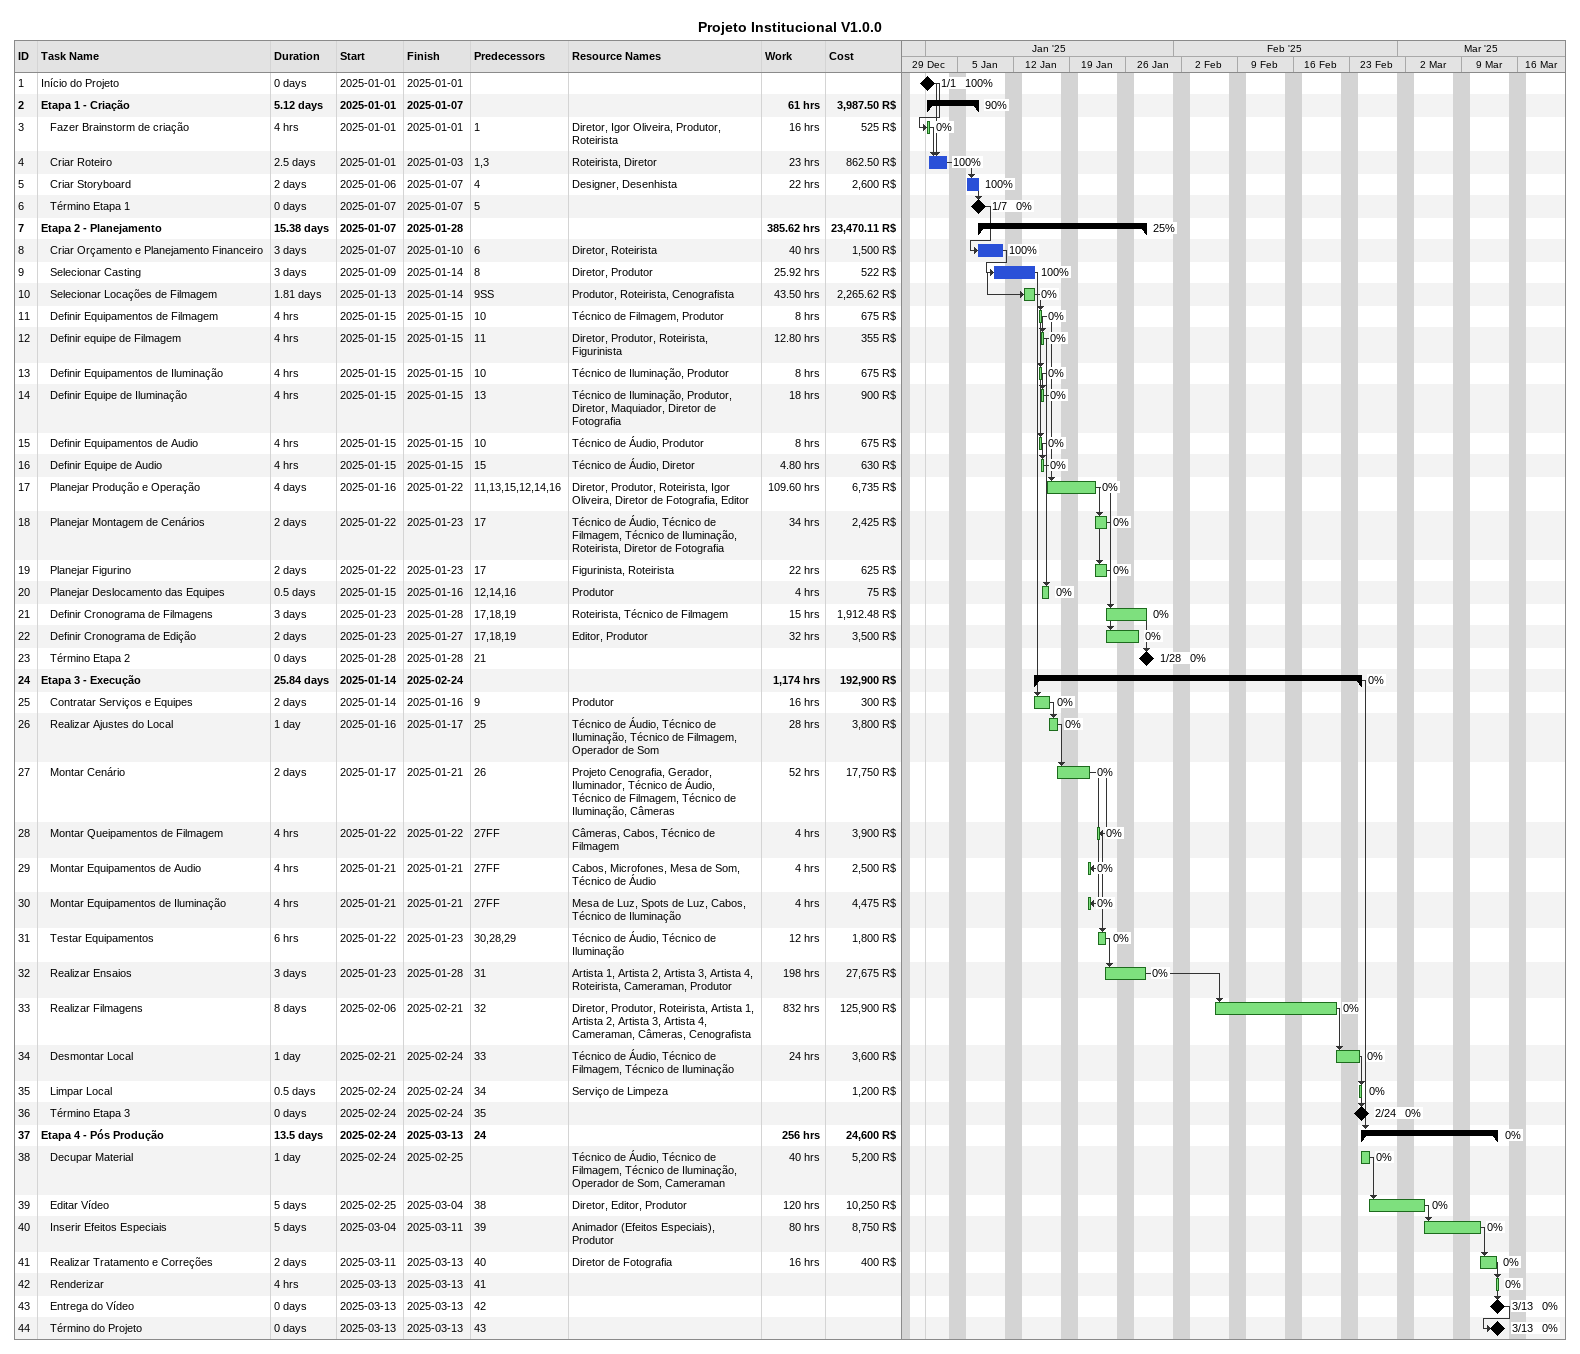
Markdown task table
Projeto Institucional V1.0.0

| ID | Level | Task | Duration | Start | Finish | Predecessors | Resources | % complete | Work (h) | Cost (R$) |
|---|---|---|---|---|---|---|---|---|---|---|
| 1 | 1 | Início do Projeto | 0d | 2025-01-01 | 2025-01-01 |  |  | 100 |  |  |
| 2 | 1 | **Etapa 1 - Criação** | 5.12d | 2025-01-01 | 2025-01-07 |  |  | 90 | 61 | 3987.50 |
| 3 | 2 | Fazer Brainstorm de criação | 4h | 2025-01-01 | 2025-01-01 | 1 | Diretor, Igor Oliveira, Produtor, Roteirista | 0 | 16 | 525 |
| 4 | 2 | Criar Roteiro | 2.5d | 2025-01-01 | 2025-01-03 | 1, 3 | Roteirista, Diretor | 100 | 23 | 862.50 |
| 5 | 2 | Criar Storyboard | 2d | 2025-01-06 | 2025-01-07 | 4 | Designer, Desenhista | 100 | 22 | 2600 |
| 6 | 2 | Término Etapa 1 | 0d | 2025-01-07 | 2025-01-07 | 5 |  | 0 |  |  |
| 7 | 1 | **Etapa 2 - Planejamento** | 15.38d | 2025-01-07 | 2025-01-28 |  |  | 25 | 385.62 | 23470.11 |
| 8 | 2 | Criar Orçamento e Planejamento Financeiro | 3d | 2025-01-07 | 2025-01-10 | 6 | Diretor, Roteirista | 100 | 40 | 1500 |
| 9 | 2 | Selecionar Casting | 3d | 2025-01-09 | 2025-01-14 | 8 | Diretor, Produtor | 100 | 25.92 | 522 |
| 10 | 2 | Selecionar Locações de Filmagem | 1.81d | 2025-01-13 | 2025-01-14 | 9SS | Produtor, Roteirista, Cenografista | 0 | 43.50 | 2265.62 |
| 11 | 2 | Definir Equipamentos de Filmagem | 4h | 2025-01-15 | 2025-01-15 | 10 | Técnico de Filmagem, Produtor | 0 | 8 | 675 |
| 12 | 2 | Definir equipe de Filmagem | 4h | 2025-01-15 | 2025-01-15 | 11 | Diretor, Produtor, Roteirista, Figurinista | 0 | 12.80 | 355 |
| 13 | 2 | Definir Equipamentos de Iluminação | 4h | 2025-01-15 | 2025-01-15 | 10 | Técnico de Iluminação, Produtor | 0 | 8 | 675 |
| 14 | 2 | Definir Equipe de Iluminação | 4h | 2025-01-15 | 2025-01-15 | 13 | Técnico de Iluminação, Produtor, Diretor, Maquiador, Diretor de Fotografia | 0 | 18 | 900 |
| 15 | 2 | Definir Equipamentos de Audio | 4h | 2025-01-15 | 2025-01-15 | 10 | Técnico de Áudio, Produtor | 0 | 8 | 675 |
| 16 | 2 | Definir Equipe de Audio | 4h | 2025-01-15 | 2025-01-15 | 15 | Técnico de Áudio, Diretor | 0 | 4.80 | 630 |
| 17 | 2 | Planejar Produção e Operação | 4d | 2025-01-16 | 2025-01-22 | 11, 13, 15, 12, 14, 16 | Diretor, Produtor, Roteirista, Igor Oliveira, Diretor de Fotografia, Editor | 0 | 109.60 | 6735 |
| 18 | 2 | Planejar Montagem de Cenários | 2d | 2025-01-22 | 2025-01-23 | 17 | Técnico de Áudio, Técnico de Filmagem, Técnico de Iluminação, Roteirista, Diretor de Fotografia | 0 | 34 | 2425 |
| 19 | 2 | Planejar Figurino | 2d | 2025-01-22 | 2025-01-23 | 17 | Figurinista, Roteirista | 0 | 22 | 625 |
| 20 | 2 | Planejar Deslocamento das Equipes | 0.5d | 2025-01-15 | 2025-01-16 | 12, 14, 16 | Produtor | 0 | 4 | 75 |
| 21 | 2 | Definir Cronograma de Filmagens | 3d | 2025-01-23 | 2025-01-28 | 17, 18, 19 | Roteirista, Técnico de Filmagem | 0 | 15 | 1912.48 |
| 22 | 2 | Definir Cronograma de Edição | 2d | 2025-01-23 | 2025-01-27 | 17, 18, 19 | Editor, Produtor | 0 | 32 | 3500 |
| 23 | 2 | Término Etapa 2 | 0d | 2025-01-28 | 2025-01-28 | 21 |  | 0 |  |  |
| 24 | 1 | **Etapa 3 - Execução** | 25.84d | 2025-01-14 | 2025-02-24 |  |  | 0 | 1174 | 192900 |
| 25 | 2 | Contratar Serviços e Equipes | 2d | 2025-01-14 | 2025-01-16 | 9 | Produtor | 0 | 16 | 300 |
| 26 | 2 | Realizar Ajustes do Local | 1d | 2025-01-16 | 2025-01-17 | 25 | Técnico de Áudio, Técnico de Iluminação, Técnico de Filmagem, Operador de Som | 0 | 28 | 3800 |
| 27 | 2 | Montar Cenário | 2d | 2025-01-17 | 2025-01-21 | 26 | Projeto Cenografia, Gerador, Iluminador, Técnico de Áudio, Técnico de Filmagem, Técnico de Iluminação, Câmeras | 0 | 52 | 17750 |
| 28 | 2 | Montar Queipamentos de Filmagem | 4h | 2025-01-22 | 2025-01-22 | 27FF | Câmeras, Cabos, Técnico de Filmagem | 0 | 4 | 3900 |
| 29 | 2 | Montar Equipamentos de Audio | 4h | 2025-01-21 | 2025-01-21 | 27FF | Cabos, Microfones, Mesa de Som, Técnico de Áudio | 0 | 4 | 2500 |
| 30 | 2 | Montar Equipamentos de Iluminação | 4h | 2025-01-21 | 2025-01-21 | 27FF | Mesa de Luz, Spots de Luz, Cabos, Técnico de Iluminação | 0 | 4 | 4475 |
| 31 | 2 | Testar Equipamentos | 6h | 2025-01-22 | 2025-01-23 | 30, 28, 29 | Técnico de Áudio, Técnico de Iluminação | 0 | 12 | 1800 |
| 32 | 2 | Realizar Ensaios | 3d | 2025-01-23 | 2025-01-28 | 31 | Artista 1, Artista 2, Artista 3, Artista 4, Roteirista, Cameraman, Produtor | 0 | 198 | 27675 |
| 33 | 2 | Realizar Filmagens | 8d | 2025-02-06 | 2025-02-21 | 32 | Diretor, Produtor, Roteirista, Artista 1, Artista 2, Artista 3, Artista 4, Cameraman, Câmeras, Cenografista | 0 | 832 | 125900 |
| 34 | 2 | Desmontar Local | 1d | 2025-02-21 | 2025-02-24 | 33 | Técnico de Áudio, Técnico de Filmagem, Técnico de Iluminação | 0 | 24 | 3600 |
| 35 | 2 | Limpar Local | 0.5d | 2025-02-24 | 2025-02-24 | 34 | Serviço de Limpeza | 0 |  | 1200 |
| 36 | 2 | Término Etapa 3 | 0d | 2025-02-24 | 2025-02-24 | 35 |  | 0 |  |  |
| 37 | 1 | **Etapa 4 - Pós Produção** | 13.5d | 2025-02-24 | 2025-03-13 | 24 |  | 0 | 256 | 24600 |
| 38 | 2 | Decupar Material | 1d | 2025-02-24 | 2025-02-25 |  | Técnico de Áudio, Técnico de Filmagem, Técnico de Iluminação, Operador de Som, Cameraman | 0 | 40 | 5200 |
| 39 | 2 | Editar Vídeo | 5d | 2025-02-25 | 2025-03-04 | 38 | Diretor, Editor, Produtor | 0 | 120 | 10250 |
| 40 | 2 | Inserir Efeitos Especiais | 5d | 2025-03-04 | 2025-03-11 | 39 | Animador (Efeitos Especiais), Produtor | 0 | 80 | 8750 |
| 41 | 2 | Realizar Tratamento e Correções | 2d | 2025-03-11 | 2025-03-13 | 40 | Diretor de Fotografia | 0 | 16 | 400 |
| 42 | 2 | Renderizar | 4h | 2025-03-13 | 2025-03-13 | 41 |  | 0 |  |  |
| 43 | 2 | Entrega do Vídeo | 0d | 2025-03-13 | 2025-03-13 | 42 |  | 0 |  |  |
| 44 | 2 | Término do Projeto | 0d | 2025-03-13 | 2025-03-13 | 43 |  | 0 |  |  |
